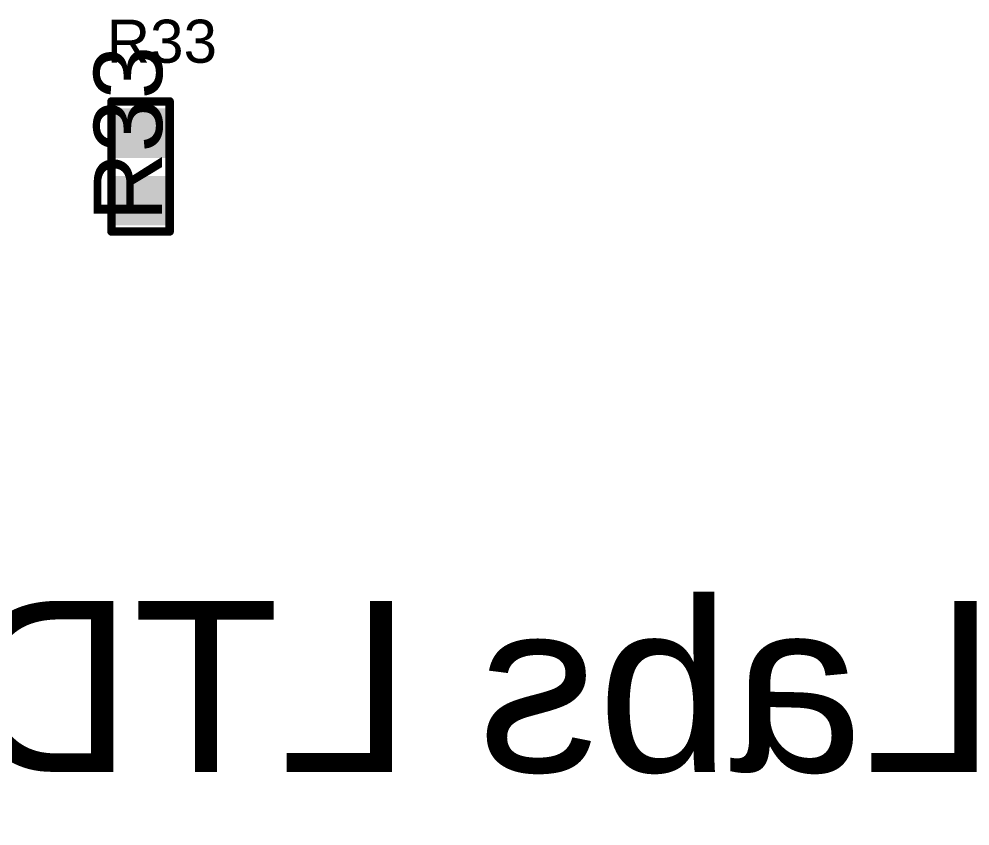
# Model space of a CAD drawing. Header units: inches. Extents: x -0.3 to 12.2, y -3.2 to 4.4.
# Drawn here: x 2.044 to 2.6, y 1.501 to 1.973 of the extents above; entities that cross this region are included whole.
import ezdxf

# ---------------------------------------------------------------- set-up
doc = ezdxf.new("R2010")
doc.units = ezdxf.units.IN
doc.header["$MEASUREMENT"] = 0
for name, color, linetype in [('Board Layer Stack Bottom Overlay', 54, 'Continuous'), ('Top Assembly', 6, 'Continuous'), ('Top Overlay', 2, 'Continuous'), ('Top Paste', 8, 'Continuous'), ('Top Solder', 216, 'Continuous'), ('TOP_L1', 1, 'Continuous')]:
    doc.layers.add(name, color=color, linetype=linetype)
doc.styles.add('Arial', font='', dxfattribs={"height": 0.2})
doc.styles.get('Arial').set_extended_font_data('Arial')

# ---------------------------------------------------------------- blocks, each defined once
blk = doc.blocks.new('R0402_321')
at = {"layer": 'Top Paste'}
for points in [[(-0.006, 0.0125), (-0.006, -0.0125), (-0.031, -0.0125), (-0.031, 0.0125)], [(0.0334, 0.0125), (0.0334, -0.0125), (0.0084, -0.0125), (0.0084, 0.0125)]]:
    blk.add_hatch(color=8, dxfattribs=at).paths.add_polyline_path(points)
at = {"layer": 'Top Solder'}
for points in [[(-0.004, 0.0145), (-0.004, -0.0145), (-0.033, -0.0145), (-0.033, 0.0145)], [(0.0354, 0.0145), (0.0354, -0.0145), (0.0064, -0.0145), (0.0064, 0.0145)]]:
    blk.add_hatch(color=216, dxfattribs=at).paths.add_polyline_path(points)
at = {"layer": 'TOP_L1'}
for points in [[(-0.006, 0.0125), (-0.006, -0.0125), (-0.031, -0.0125), (-0.031, 0.0125)], [(0.0334, 0.0125), (0.0334, -0.0125), (0.0084, -0.0125), (0.0084, 0.0125)]]:
    blk.add_hatch(color=1, dxfattribs=at).paths.add_polyline_path(points)
at = {"layer": 'Top Assembly'}
for points in [[(-0.0365, 0.017, 0.005, 0.005, 0), (-0.0365, -0.017, 0.005, 0.005, 0)], [(-0.0365, 0.017, 0.005, 0.005, 0), (0.0395, 0.017, 0.005, 0.005, 0)], [(0.0395, 0.017, 0.005, 0.005, 0), (0.0395, -0.017, 0.005, 0.005, 0)], [(-0.0365, -0.017, 0.005, 0.005, 0), (0.0395, -0.017, 0.005, 0.005, 0)]]:
    blk.add_lwpolyline(points, format="xyseb", dxfattribs=at)
for points in [[(-0.03775, 0.017, 0.0025, 0.0025, 1), (-0.03525, 0.017, 0.0025, 0.0025, 1)], [(-0.03775, 0.017, 0.0025, 0.0025, 1), (-0.03525, 0.017, 0.0025, 0.0025, 1)], [(0.03825, 0.017, 0.0025, 0.0025, 1), (0.04075, 0.017, 0.0025, 0.0025, 1)], [(0.03825, 0.017, 0.0025, 0.0025, 1), (0.04075, 0.017, 0.0025, 0.0025, 1)], [(-0.03775, -0.017, 0.0025, 0.0025, 1), (-0.03525, -0.017, 0.0025, 0.0025, 1)], [(-0.03775, -0.017, 0.0025, 0.0025, 1), (-0.03525, -0.017, 0.0025, 0.0025, 1)], [(0.03825, -0.017, 0.0025, 0.0025, 1), (0.04075, -0.017, 0.0025, 0.0025, 1)], [(0.03825, -0.017, 0.0025, 0.0025, 1), (0.04075, -0.017, 0.0025, 0.0025, 1)]]:
    blk.add_lwpolyline(points, format="xyseb", close=True, dxfattribs=at)
at = {"layer": 'Top Overlay'}
for points in [[(-0.0365, 0.017, 0.005, 0.005, 0), (-0.0365, -0.017, 0.005, 0.005, 0)], [(-0.0365, 0.017, 0.005, 0.005, 0), (0.0365, 0.017, 0.005, 0.005, 0)], [(0.0365, 0.017, 0.005, 0.005, 0), (0.0395, 0.017, 0.005, 0.005, 0)], [(0.0395, 0.017, 0.005, 0.005, 0), (0.0395, -0.017, 0.005, 0.005, 0)], [(-0.0365, -0.017, 0.005, 0.005, 0), (0.0395, -0.017, 0.005, 0.005, 0)]]:
    blk.add_lwpolyline(points, format="xyseb", dxfattribs=at)
for points in [[(-0.03775, 0.017, 0.0025, 0.0025, 1), (-0.03525, 0.017, 0.0025, 0.0025, 1)], [(-0.03775, 0.017, 0.0025, 0.0025, 1), (-0.03525, 0.017, 0.0025, 0.0025, 1)], [(0.03525, 0.017, 0.0025, 0.0025, 1), (0.03775, 0.017, 0.0025, 0.0025, 1)], [(0.03525, 0.017, 0.0025, 0.0025, 1), (0.03775, 0.017, 0.0025, 0.0025, 1)], [(0.03825, 0.017, 0.0025, 0.0025, 1), (0.04075, 0.017, 0.0025, 0.0025, 1)], [(0.03825, 0.017, 0.0025, 0.0025, 1), (0.04075, 0.017, 0.0025, 0.0025, 1)], [(-0.03775, -0.017, 0.0025, 0.0025, 1), (-0.03525, -0.017, 0.0025, 0.0025, 1)], [(-0.03775, -0.017, 0.0025, 0.0025, 1), (-0.03525, -0.017, 0.0025, 0.0025, 1)], [(0.03825, -0.017, 0.0025, 0.0025, 1), (0.04075, -0.017, 0.0025, 0.0025, 1)], [(0.03825, -0.017, 0.0025, 0.0025, 1), (0.04075, -0.017, 0.0025, 0.0025, 1)]]:
    blk.add_lwpolyline(points, format="xyseb", close=True, dxfattribs=at)
at = {"layer": 'Top Assembly', "style": 'Arial'}
blk.add_text('R33', height=0.04, dxfattribs=at).set_placement((-0.03058, -0.01262))

msp = doc.modelspace()

# ---------------------------------------------------------------- block references
at = {"rotation": 90}
msp.add_blockref('R0402_321', (2.115, 1.885), dxfattribs=at)

# ---------------------------------------------------------------- texts
at = {"layer": 'Board Layer Stack Bottom Overlay', "style": 'Arial', "text_generation_flag": 2}
for s, p in [('Quantum Source Labs LTD.', (3.71002, 1.53253)), ('Board P/N: ______________', (3.70502, 1.43753))]:
    msp.add_text(s, height=0.1, rotation=360, dxfattribs=at).set_placement(p)
at = {"layer": 'Top Overlay', "style": 'Arial'}
msp.add_text('R33', height=0.025197, dxfattribs=at).set_placement((2.09513, 1.94714))

doc.saveas('drawing.dxf')
